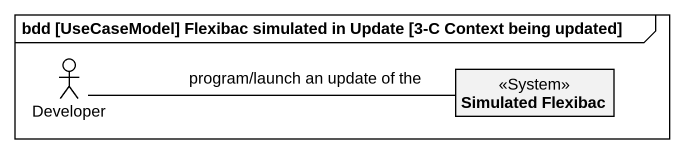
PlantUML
@startuml
mainframe bdd [UseCaseModel] Flexibac simulated in Update [3-C Context being updated]
allowmixing
hide circle
hide empty members
actor Developer
class "Simulated Flexibac" as Simulated_Flexibac <<System>>
Developer -right- Simulated_Flexibac : program/launch an update of the
@enduml
